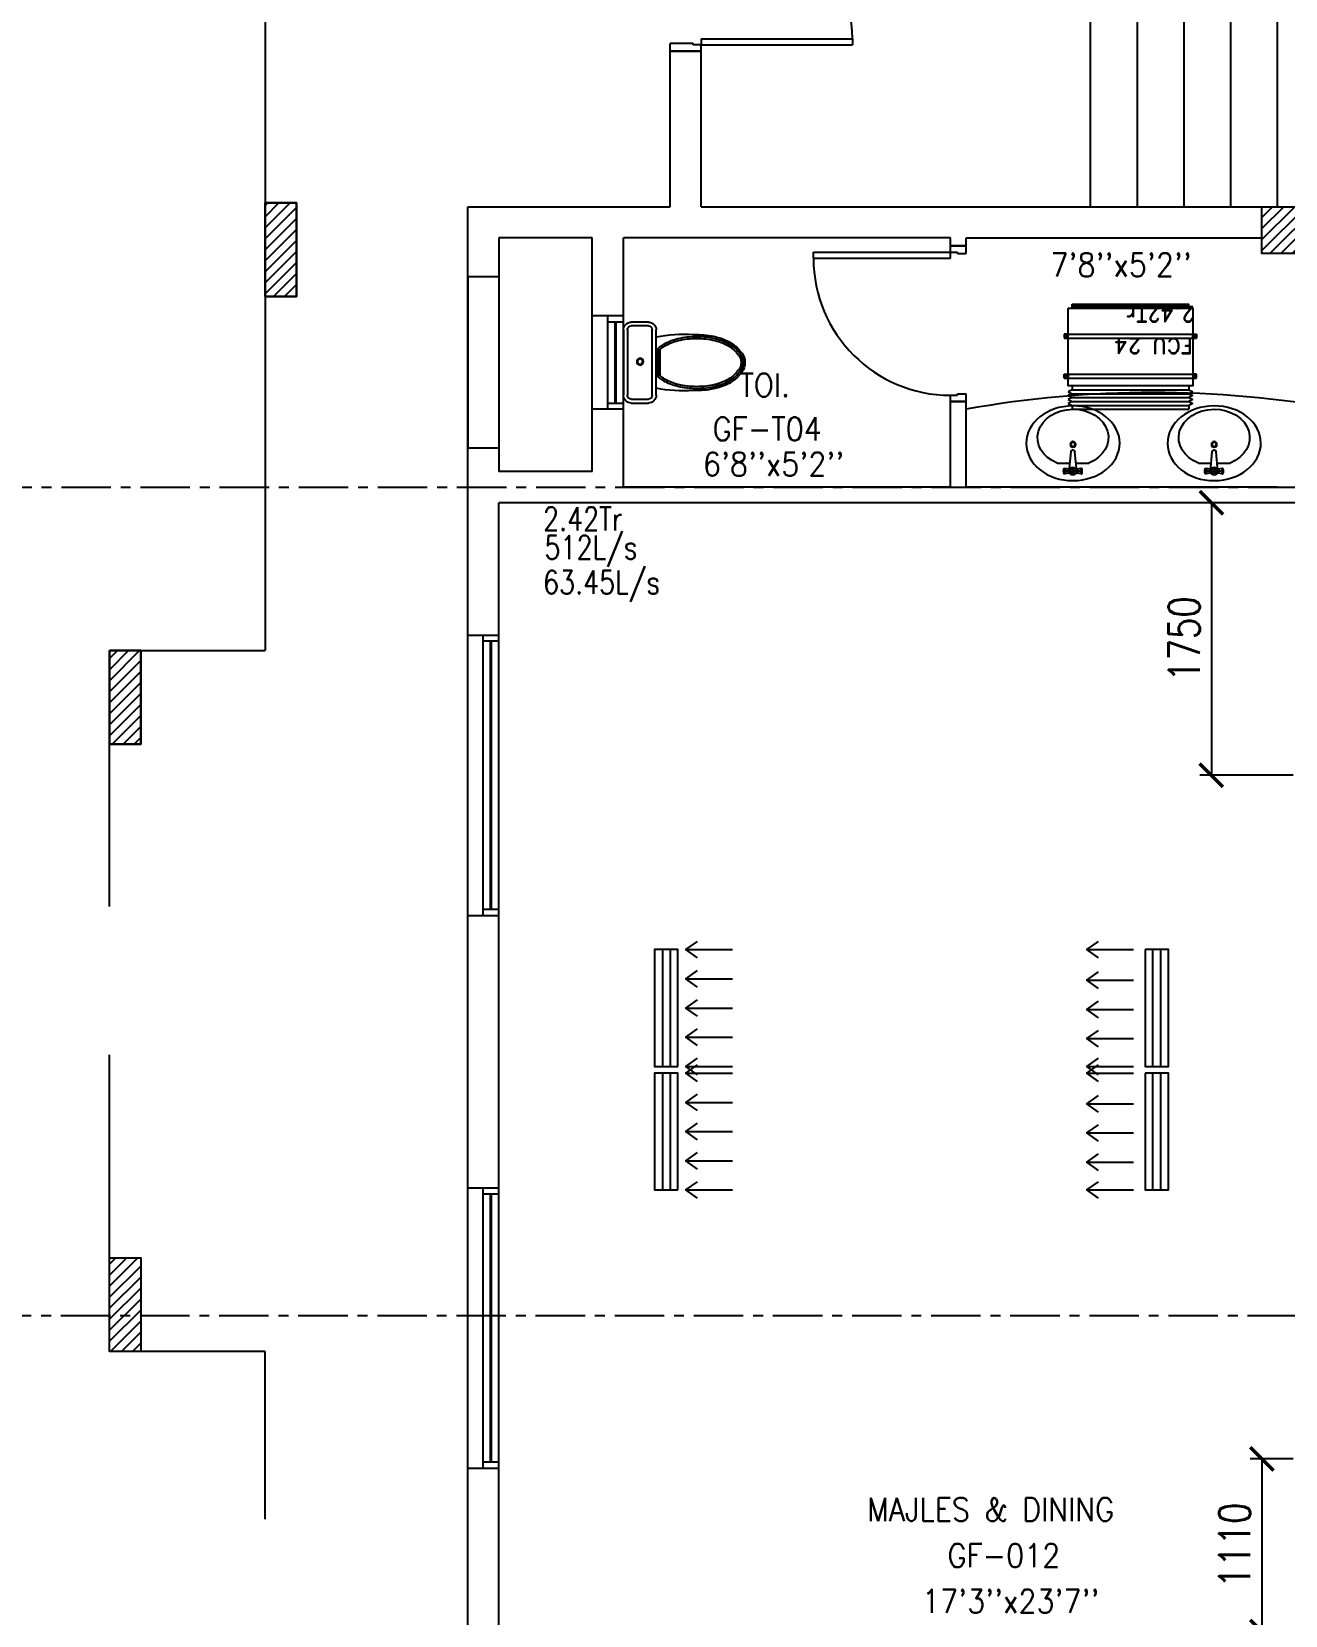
# Model space of a CAD drawing. Header units: millimetres. Extents: x -1288794 to 2153086, y -2701644 to -1335282.
# Drawn here: x 583552 to 591602, y -1502614 to -1492444 of the extents above; entities that cross this region are included whole.
import ezdxf

# ---------------------------------------------------------------- set-up
doc = ezdxf.new("R2010")
doc.units = ezdxf.units.MM
doc.header["$LTSCALE"] = 100
doc.header["$PDMODE"] = 34
for name, pattern in [('CENTER', [50.8, 31.75, -6.35, 6.35, -6.35]), ('DASHED2', [9.525, 6.35, -3.175]), ('HIDDEN', [9.525, 6.35, -3.175])]:
    doc.linetypes.add(name, pattern=pattern)
for name, color, linetype in [('A-ANNO-TEXT', 8, 'Continuous'), ('A-DOOR', 4, 'Continuous'), ('A-FLOR-OVHD', 4, 'DASHED2'), ('A-FLOR-PFIX', 8, 'Continuous'), ('A-FLOR-SPCL', 8, 'Continuous'), ('A-GLAZ', 5, 'Continuous'), ('A-GRID', 253, 'CENTER'), ('A-WALL-FULL', 8, 'Continuous'), ('AC- SUIPPOR', 7, 'HIDDEN'), ('AC-HLTEXT', 100, 'Continuous'), ('AC-SAD TEXT', 3, 'Continuous'), ('AC-UNIT', 5, 'Continuous'), ('RETURN GRILL RIGHT', 1, 'Continuous'), ('S-COL- HACT.', 9, 'Continuous'), ('S-COL.', 8, 'Continuous'), ('SUPPLY GRILL RIGHT', 3, 'Continuous'), ('WALL', 42, 'Continuous')]:
    doc.layers.add(name, color=color, linetype=linetype)
doc.styles.add('ROMAND', font='romand')
doc.styles.add('ROMANS', font='romans.shx', dxfattribs={"width": 0.8})
doc.styles.add('SIMPLEX', font='simplex.shx', dxfattribs={"width": 0.8})
doc.dimstyles.new('100 of DIM2', dxfattribs={"dimscale": 0, "dimtxt": 200, "dimasz": 150, "dimexe": 75, "dimexo": 200, "dimgap": 75, "dimtad": 1, "dimdec": 0, "dimrnd": 5, "dimzin": 0, "dimdsep": 46, "dimtxsty": 'ROMANS', "dimblk": 'ARCHTICK', "dimcen": 100, "dimclrd": 94, "dimclre": 94, "dimclrt": 2, "dimadec": 0, "dimazin": 0, "dimtfac": 1, "dimtdec": 0, "dimtofl": 0, "dimtmove": 2, "dimatfit": 3, "dimldrblk": 'OPEN90', "dimfxl": 75, "dimtolj": 1, "dimtzin": 0, "dimarcsym": 0})
pattern_1 = [(45, (1708407.11, -1109556.65), (-35.355339, 35.355339), [])]

# ---------------------------------------------------------------- blocks, each defined once
blk = doc.blocks.new('D-200-DOUBLE')
for p, q in [((40, 200), (40, 1170)), ((40, 1170), (80, 1170)), ((80, 200), (80, 1170)), ((1920, 200), (1920, 1170)), ((1920, 1170), (1960, 1170)), ((1960, 200), (1960, 1170)), ((80, 200), (0, 200)), ((0, 200), (0, 0)), ((40, 200), (40, 148)), ((40, 148), (50, 148)), ((50, 148), (50, 0)), ((1920, 200), (1960, 200)), ((1950, 148), (1950, 0)), ((1960, 148), (1950, 148)), ((2000, 200), (1960, 200)), ((1960, 200), (1960, 148)), ((2000, 200), (2000, 0)), ((50, 0), (0, 0)), ((2000, 0), (1950, 0))]:
    blk.add_line(p, q)
at = {"linetype": 'Continuous'}
for centre, start, end in [((73, 242), 357.4314, 89.5378), ((1927, 242), 90.4622, 182.5686)]:
    blk.add_arc(centre, 928, start, end, dxfattribs=at)
blk = doc.blocks.new('W-180')
for p, q in [((1800, 100), (0, 100)), ((1800, 0), (0, 0)), ((40, 0), (40, 100)), ((1760, 100), (1760, 0))]:
    blk.add_line(p, q)
at = {"linetype": 'Continuous'}
for p, q in [((1760, 53), (40, 53)), ((1760, 47), (40, 47))]:
    blk.add_line(p, q, dxfattribs=at)
blk = doc.blocks.new('D-100-R1')
for p, q in [((-80, 980), (-80, 100)), ((-80, 980), (-40, 980)), ((-40, 980), (-40, 55)), ((-1000, 100), (-1000, 0)), ((-1000, 100), (-960, 100)), ((-960, 100), (-960, 55)), ((-960, 55), (-950, 55)), ((-950, 55), (-950, 0)), ((-80, 100), (0, 100)), ((-50, 55), (-50, 0)), ((-50, 55), (-40, 55)), ((-50, 0), (0, 0)), ((0, 100), (0, 0)), ((-1000, 0), (-950, 0))]:
    blk.add_line(p, q)
at = {"linetype": 'Continuous'}
blk.add_arc((-80, 100), 880, 90, 180, dxfattribs=at)
blk = doc.blocks.new('WC-1')
for p, q in [((-210, 0), (210, 0)), ((-260, -160), (-260, -50)), ((-235, -160), (-235, -50)), ((-210, -25), (210, -25)), ((235, -50), (235, -160)), ((260, -50), (260, -160)), ((210, -185), (-210, -185)), ((210, -210), (-210, -210)), ((91, -223), (-91, -223)), ((86, -235), (-86, -235))]:
    blk.add_line(p, q)
for radius in [22.1, 17.1]:
    blk.add_circle((-6, -107), radius)
for centre, radius, start, end in [((-210, -50), 50, 90, 180), ((-210, -50), 25, 90, 180), ((210, -50), 50, 360, 90), ((210, -50), 25, 360, 90), ((-210, -160), 50, 180, 270), ((-210, -160), 25, 180, 270), ((210, -160), 25, 270, 360), ((210, -160), 50, 270, 360), ((722, -383), 904, 168.9529, 184.0632), ((178, -428), 341, 149.8586, 166.4766), ((178, -428), 328, 149.8586, 166.4766), ((69, -365), 214, 138.4152, 149.8586), ((69, -365), 201, 139.9943, 149.8586), ((-69, -365), 201, 30.1414, 40.0057), ((-69, -365), 214, 30.1414, 41.5848), ((-178, -428), 328, 13.5234, 30.1414), ((-178, -428), 341, 13.5234, 30.1414), ((352, -470), 520, 166.4766, 180), ((352, -470), 507, 166.4766, 180), ((-352, -470), 507, 360, 13.5234), ((-352, -470), 520, 360, 13.5234), ((352, -470), 532, 177.5541, 180), ((352, -470), 532, 180, 193.5234), ((352, -470), 520, 180, 193.5234), ((352, -470), 507, 180, 193.5234), ((-352, -470), 507, 346.4766, 360), ((-352, -470), 520, 346.4766, 360), ((-352, -470), 532, 346.4766, 360), ((-352, -470), 532, 360, 2.4459), ((178, -512), 353, 193.5234, 210.1414), ((178, -512), 341, 193.5234, 210.1414), ((178, -512), 328, 193.5234, 210.1414), ((-178, -512), 328, 329.8586, 346.4766), ((-178, -512), 341, 329.8586, 346.4766), ((-178, -512), 353, 329.8586, 346.4766), ((69, -575), 226, 210.1414, 234.4972), ((69, -575), 214, 210.1414, 234.4972), ((69, -575), 201, 210.1414, 234.4972), ((-69, -575), 201, 305.5028, 329.8586), ((-69, -575), 214, 305.5028, 329.8586), ((-69, -575), 226, 305.5028, 329.8586), ((0, -672), 108, 234.4972, 270), ((0, -672), 95.9, 234.4972, 270), ((0, -672), 83.4, 234.4972, 270), ((0, -672), 83.4, 270, 305.5028), ((0, -672), 95.9, 270, 305.5028), ((0, -672), 108, 270, 305.5028)]:
    blk.add_arc(centre, radius, start, end)
at = {"linetype": 'Continuous', "ltscale": 50}
blk.add_arc((-722, -383), 904, 355.9368, 11.0471, dxfattribs=at)
blk = doc.blocks.new('LAV-2')
for p, q in [((-102, 330), (-23, 330)), ((-21, 393), (-55, 399)), ((-21, 369), (-55, 363)), ((-24, 385), (-49, 381)), ((-24, 377), (-49, 381)), ((-25, 381), (-13, 258)), ((-19, 381), (17, 381)), ((-1, 363), (-1, 399)), ((23, 381), (11, 257)), ((53, 399), (20, 393)), ((53, 363), (20, 369)), ((21, 329), (101, 329)), ((47, 381), (23, 385)), ((47, 381), (23, 376))]:
    blk.add_line(p, q)
for centre, radius in [((-1, 381), 24), ((-1, 381), 18), ((-1, 209), 18), ((-1, 209), 13.2)]:
    blk.add_circle(centre, radius)
blk.add_arc((-1, 257), 12, 179.8053, 359.8053)
for centre, major_axis, ratio in [((-1, 202), (-300, 1), 0.8), ((53, 381), (0.1, 18), 0.333333)]:
    blk.add_ellipse(centre, major_axis=major_axis, ratio=ratio)
blk.add_ellipse((-1, 166), major_axis=(-228, 1), ratio=0.8, start_param=5.174, end_param=10.533963)
at = {"extrusion": (0, 0, -1)}
blk.add_ellipse((-55, 381), major_axis=(0.1, 18), ratio=0.333333, dxfattribs=at)
for points, knots in [([(-55, 365), (-55, 366), (-55, 366), (-55, 366), (-55, 366), (-56, 367), (-56, 368), (-57, 370), (-57, 371), (-58, 374), (-58, 375), (-58, 379), (-58, 381), (-58, 386), (-58, 388), (-57, 392), (-57, 393), (-56, 394), (-56, 395), (-55, 396), (-55, 396), (-55, 396), (-55, 397), (-55, 397)], [3.378318, 3.378318, 3.378318, 3.378318, 3.519844, 3.519844, 3.66137, 3.66137, 3.925951, 3.925951, 4.190531, 4.190531, 4.455112, 4.455112, 4.86737, 4.86737, 5.279628, 5.279628, 5.565785, 5.565785, 5.785568, 5.785568, 5.957, 5.957, 6.04646, 6.04646, 6.04646, 6.04646]), ([(-55, 397), (-55, 397), (-54, 396), (-54, 396), (-54, 396), (-53, 395), (-53, 394), (-52, 392), (-52, 391), (-52, 388), (-51, 387), (-51, 383), (-51, 381), (-51, 376), (-52, 374), (-52, 370), (-53, 369), (-53, 368), (-54, 367), (-54, 366), (-54, 366), (-55, 366), (-55, 365), (-55, 365)], [0.236726, 0.236726, 0.236726, 0.236726, 0.378252, 0.378252, 0.519778, 0.519778, 0.784358, 0.784358, 1.048939, 1.048939, 1.313519, 1.313519, 1.725777, 1.725777, 2.138035, 2.138035, 2.424192, 2.424192, 2.643976, 2.643976, 2.815407, 2.815407, 2.904867, 2.904867, 2.904867, 2.904867]), ([(53, 396), (53, 396), (53, 396), (53, 396), (53, 395), (52, 394), (52, 394), (51, 392), (51, 390), (50, 388), (50, 386), (50, 383), (50, 380), (50, 376), (50, 373), (51, 370), (51, 369), (52, 367), (52, 367), (53, 366), (53, 365), (53, 365), (53, 365), (53, 365)], [0.236726, 0.236726, 0.236726, 0.236726, 0.378252, 0.378252, 0.519778, 0.519778, 0.784358, 0.784358, 1.048939, 1.048939, 1.313519, 1.313519, 1.725777, 1.725777, 2.138035, 2.138035, 2.424192, 2.424192, 2.643976, 2.643976, 2.815407, 2.815407, 2.904867, 2.904867, 2.904867, 2.904867]), ([(53, 365), (53, 365), (53, 365), (54, 366), (54, 366), (55, 367), (55, 368), (56, 370), (56, 371), (56, 373), (57, 375), (57, 379), (57, 381), (57, 386), (56, 388), (56, 391), (55, 392), (55, 394), (54, 395), (54, 396), (54, 396), (54, 396), (53, 396), (53, 396)], [3.378318, 3.378318, 3.378318, 3.378318, 3.519844, 3.519844, 3.66137, 3.66137, 3.925951, 3.925951, 4.190531, 4.190531, 4.455112, 4.455112, 4.86737, 4.86737, 5.279628, 5.279628, 5.565785, 5.565785, 5.785568, 5.785568, 5.957, 5.957, 6.04646, 6.04646, 6.04646, 6.04646])]:
    blk.add_open_spline(points, degree=3, knots=knots)
blk = doc.blocks.new('W-60')
for p, q in [((600, 100), (0, 100)), ((600, 0), (0, 0)), ((40, 0), (40, 100)), ((560, 100), (560, 0))]:
    blk.add_line(p, q)
at = {"linetype": 'Continuous'}
for p, q in [((560, 53), (40, 53)), ((560, 47), (40, 47))]:
    blk.add_line(p, q, dxfattribs=at)
blk = doc.blocks.new('_ArchTick')
at = {"color": 0, "linetype": 'ByBlock', "const_width": 0.15}
blk.add_lwpolyline([(-0.5, -0.5), (0.5, 0.5)], dxfattribs=at)
blk = doc.blocks.new('*D235')
at = {"layer": 'AC-HLTEXT', "color": 94, "lineweight": -2, "transparency": 16777216}
for p, q in [((591652, -1501609), (591377, -1501609)), ((591452, -1501609), (591452, -1502719)), ((591652, -1502719), (591377, -1502719))]:
    blk.add_line(p, q, dxfattribs=at)
at = {"layer": 'Defpoints', "color": 0, "transparency": 16777216}
for p in [(591852, -1501609), (591452, -1502719), (591852, -1502719)]:
    blk.add_point(p, dxfattribs=at)
at = {"layer": 'AC-HLTEXT', "color": 94, "lineweight": -2, "transparency": 16777216, "xscale": 150, "yscale": 150, "zscale": 150}
for p, rotation in [((591452, -1501609), 90), ((591452, -1502719), 270)]:
    blk.add_blockref('_ArchTick', p, dxfattribs=dict(at, rotation=rotation))
at = {"layer": 'AC-HLTEXT', "color": 2, "transparency": 16777216, "insert": (591277, -1502164), "char_height": 200, "attachment_point": 5, "rotation": 90, "style": 'ROMANS'}
blk.add_mtext('\\A1;1110', dxfattribs=at)
blk = doc.blocks.new('*D236')
at = {"layer": 'AC-HLTEXT', "color": 94, "lineweight": -2, "transparency": 16777216}
for p, q in [((591652, -1495469), (591052, -1495469)), ((591127, -1495469), (591127, -1497219)), ((591652, -1497219), (591052, -1497219))]:
    blk.add_line(p, q, dxfattribs=at)
at = {"layer": 'Defpoints', "color": 0, "transparency": 16777216}
for p in [(591852, -1495469), (591127, -1497219), (591852, -1497219)]:
    blk.add_point(p, dxfattribs=at)
at = {"layer": 'AC-HLTEXT', "color": 94, "lineweight": -2, "transparency": 16777216, "xscale": 150, "yscale": 150, "zscale": 150}
for p, rotation in [((591127, -1495469), 90), ((591127, -1497219), 270)]:
    blk.add_blockref('_ArchTick', p, dxfattribs=dict(at, rotation=rotation))
at = {"layer": 'AC-HLTEXT', "color": 2, "transparency": 16777216, "insert": (590952, -1496344), "char_height": 200, "attachment_point": 5, "rotation": 90, "style": 'ROMANS'}
blk.add_mtext('\\A1;1750', dxfattribs=at)
blk = doc.blocks.new('A$C44FB0367')
at = {"layer": 'WALL', "ltscale": 30}
h = blk.add_hatch(dxfattribs=at)
h.set_pattern_fill('NET3', color=2, scale=100, style=0)
h.set_pattern_definition([(0, (19935.246, -11666.627), (0, 12.5), []), (60, (19935.246, -11666.627), (-10.8253175, 6.25), []), (120, (19935.246, -11666.627), (-10.8253175, -6.25), [])])
h.paths.add_polyline_path([(775, 250), (775, 275), (25, 275), (25, 250)])
at = {"layer": 'WALL', "color": 5, "ltscale": 30}
for p, q in [((25, 250), (25, 275)), ((25, 275), (775, 275)), ((775, 250), (775, 275))]:
    blk.add_line(p, q, dxfattribs=at)
at = {"layer": 'WALL', "color": 8, "ltscale": 30}
for p, q in [((25, -275), (0, -287.5)), ((0, -287.5), (25, -300)), ((25, -300), (0, -312.5)), ((25, -250), (25, -275)), ((25, -250), (25, -275)), ((25, -275), (775, -275)), ((25, -300), (775, -300)), ((775, -250), (775, -275)), ((775, -275), (800, -287.5)), ((800, -287.5), (775, -300)), ((775, -300), (800, -312.5)), ((0, -312.5), (25, -325)), ((25, -325), (0, -337.5)), ((0, -337.5), (25, -350)), ((25, -350), (0, -362.5)), ((0, -362.5), (25, -375)), ((25, -325), (775, -325)), ((25, -350), (775, -350)), ((25, -375), (775, -375)), ((25, -375), (25, -400)), ((25, -400), (775, -400)), ((800, -312.5), (775, -325)), ((775, -325), (800, -337.5)), ((800, -337.5), (775, -350)), ((775, -350), (800, -362.5)), ((800, -362.5), (775, -375)), ((775, -375), (775, -400))]:
    blk.add_line(p, q, dxfattribs=at)
at = {"layer": 'WALL', "color": 5, "ltscale": 30}
blk.add_lwpolyline([(0, 250), (800, 250), (800, -250), (0, -250)], close=True, dxfattribs=at)
blk = doc.blocks.new('A$C5F1D0244')
at = {"layer": 'AC- SUIPPOR', "ltscale": 5}
for p, q in [((-25, 425), (-25, -425)), ((0, 425), (0, -425))]:
    blk.add_line(p, q, dxfattribs=at)
at = {"layer": 'AC- SUIPPOR', "ltscale": 30}
for points in [[(-25, 400), (0, 400), (0, 425), (-25, 425)], [(-25, -400), (0, -400), (0, -425), (-25, -425)]]:
    blk.add_lwpolyline(points, close=True, dxfattribs=at)
for centre in [(-12.5, 412.5), (-12.5, -412.5)]:
    blk.add_circle(centre, 5, dxfattribs=at)
blk = doc.blocks.new('SUPPLY GRILL RIGHT')
at = {"layer": 'SUPPLY GRILL RIGHT'}
for p, q in [((375, 25), (-375, 25)), ((375, -25), (375, 25)), ((375, -25), (-375, -25)), ((375, -75), (375, -25))]:
    blk.add_line(p, q, dxfattribs=at)
blk.add_lwpolyline([(-375, -75), (375, -75), (375, 75), (-375, 75)], close=True, dxfattribs=at)
for points in [[(-375, -450), (-375, -150)], [(-178.5, -450), (-178.5, -150)], [(9, -450), (9, -150)], [(196.5, -450), (196.5, -150)], [(375, -450), (375, -150)]]:
    blk.add_leader(points, dimstyle='100 of DIM2', override={"dimscale": 1, "dimasz": 75, "dimtad": 0, "dimclrd": 0, "dimfxl": 0.2}, dxfattribs=at)
blk = doc.blocks.new('RETURN GRILL RIGHT')
at = {"layer": 'RETURN GRILL RIGHT'}
for p, q in [((375, 25), (-375, 25)), ((375, -25), (-375, -25))]:
    blk.add_line(p, q, dxfattribs=at)
blk.add_lwpolyline([(-375, -75), (375, -75), (375, 75), (-375, 75)], close=True, dxfattribs=at)
for points in [[(-375, -125), (-375, -425)], [(-187.5, -125), (-187.5, -425)], [(0, -125), (0, -425)], [(187.5, -125), (187.5, -425)], [(375, -125), (375, -425)]]:
    blk.add_leader(points, dimstyle='100 of DIM2', override={"dimscale": 1, "dimasz": 75, "dimtad": 0, "dimclrd": 0, "dimfxl": 0.2}, dxfattribs=at)

msp = doc.modelspace()

# ---------------------------------------------------------------- hatches: boundary and pattern name
at = {"layer": 'S-COL- HACT.', "linetype": 'Continuous', "ltscale": 3}
h = msp.add_hatch(dxfattribs=at)
h.set_pattern_fill('ANSI31', color=256, scale=400, style=0)
h.set_pattern_definition(pattern_1)
h.paths.add_polyline_path([(585051.9, -1493543.6), (585051.9, -1494143.6), (585251.9, -1494143.6), (585251.9, -1493543.6)])
h = msp.add_hatch(dxfattribs=at)
h.set_pattern_fill('ANSI31', color=256, scale=400, style=0)
h.set_pattern_definition([(45, (828947.116, -1509993.415), (-35.355339, 35.355339), [])])
h.paths.add_polyline_path([(592051.9, -1493568.6), (591451.9, -1493568.6), (591451.9, -1493868.6), (592051.9, -1493868.6)])
h = msp.add_hatch(dxfattribs=at)
h.set_pattern_fill('ANSI31', color=256, scale=400, style=0)
h.set_pattern_definition(pattern_1)
h.paths.add_polyline_path([(584051.9, -1496418.6), (584051.9, -1497018.6), (584251.9, -1497018.6), (584251.9, -1496418.6)])
h = msp.add_hatch(dxfattribs=at)
h.set_pattern_fill('ANSI31', color=256, scale=400, style=0)
h.set_pattern_definition(pattern_1)
h.paths.add_polyline_path([(584051.9, -1500918.6), (584051.9, -1500318.6), (584251.9, -1500318.6), (584251.9, -1500918.6)])

# ---------------------------------------------------------------- linework, layer by layer
at = {"layer": 'A-FLOR-OVHD', "linetype": 'Continuous', "ltscale": 3}
for p in [(585051.9, -1486718.6), (585051.9, -1486718.6), (584051.9, -1496418.6), (584051.9, -1496418.6)]:
    msp.add_line(p, (585051.9, -1496418.6), dxfattribs=at)
at = {"layer": 'A-FLOR-OVHD', "ltscale": 3}
msp.add_lwpolyline([(612051.9, -1509268.6), (612051.9, -1510568.6), (599251.9, -1510568.6), (599251.9, -1509268.6), (597951.9, -1509268.6), (597951.9, -1510568.6), (593651.9, -1510568.6), (593651.9, -1510168.6), (592051.9, -1510168.6), (592051.9, -1510568.6), (585051.9, -1510568.6), (585051.9, -1500918.6), (584051.9, -1500918.6), (584051.9, -1496418.6)], dxfattribs=at)
msp.add_lwpolyline([(612051.9, -1509268.6), (612051.9, -1510568.6), (599251.9, -1510568.6), (599251.9, -1509268.6), (597951.9, -1509268.6), (597951.9, -1510568.6), (593651.9, -1510568.6), (593651.9, -1510168.6), (592051.9, -1510168.6), (592051.9, -1510568.6), (585051.9, -1510568.6), (585051.9, -1500918.6), (584051.9, -1500918.6), (584051.9, -1496418.6)], dxfattribs=at)
at = {"layer": 'A-FLOR-SPCL', "ltscale": 3}
for p, q in [((590351.9, -1493568.6), (590351.9, -1491568.6)), ((590651.9, -1493568.6), (590651.9, -1491568.6)), ((590951.9, -1493568.6), (590951.9, -1491568.6)), ((591251.9, -1493568.6), (591251.9, -1491568.6)), ((591551.9, -1493568.6), (591551.9, -1491568.6))]:
    msp.add_line(p, q, dxfattribs=at)
msp.add_arc((590751.9, -1501493), 6732.1, 79.7322, 100.2678, dxfattribs=at)
at = {"layer": 'A-GLAZ', "ltscale": 3}
for p, q in [((586351.9, -1494018.6), (586351.9, -1495118.6)), ((586551.9, -1494018.6), (586551.9, -1495118.6)), ((587151.9, -1494868.6), (587151.9, -1494268.6)), ((586351.9, -1498118.6), (586351.9, -1496318.6)), ((586351.9, -1501668.6), (586351.9, -1499868.6))]:
    msp.add_line(p, q, dxfattribs=at)
at = {"layer": 'A-GRID', "ltscale": 0.1}
for p, q in [((574598.6, -1495368.6), (618138.1, -1495368.6)), ((574596.1, -1500687.6), (618135.7, -1500687.6))]:
    msp.add_line(p, q, dxfattribs=at)
at = {"layer": 'A-WALL-FULL', "ltscale": 3}
for p, q in [((587651.9, -1493568.6), (587651.9, -1492568.6)), ((587651.9, -1492568.6), (587851.9, -1492568.6)), ((587651.9, -1493568.6), (587651.9, -1492568.6)), ((587651.9, -1492568.6), (587851.9, -1492568.6)), ((587851.9, -1493568.6), (587851.9, -1492568.6)), ((587851.9, -1493568.6), (587851.9, -1492568.6)), ((585051.9, -1494143.6, 0), (585051.9, -1493543.6, 0)), ((585051.9, -1493543.6, 0), (585251.9, -1493543.6, 0)), ((585251.9, -1493543.6, 0), (585251.9, -1494143.6, 0)), ((586351.9, -1496318.6), (586351.9, -1493568.6)), ((586351.9, -1493568.6), (587651.9, -1493568.6)), ((586351.9, -1494018.6), (586351.9, -1493568.6)), ((587851.9, -1493568.6), (591451.9, -1493568.6)), ((586551.9, -1493768.6), (586551.9, -1494018.6)), ((587151.9, -1493768.6), (586551.9, -1493768.6)), ((587151.9, -1494268.6), (587151.9, -1493768.6)), ((589451.9, -1493768.6), (587351.9, -1493768.6)), ((587351.9, -1494268.6), (587351.9, -1493768.6)), ((589451.9, -1493818.6), (589451.9, -1493768.6)), ((589551.9, -1493818.6), (589551.9, -1493768.6)), ((589551.9, -1493768.6), (591451.9, -1493768.6)), ((589551.9, -1493818.6), (589451.9, -1493818.6)), ((586551.9, -1494018.6), (586351.9, -1494018.6)), ((585251.9, -1494143.6, 0), (585051.9, -1494143.6, 0)), ((587351.9, -1494268.6), (587151.9, -1494268.6)), ((589451.9, -1495368.6), (589451.9, -1494818.6)), ((589551.9, -1494818.6), (589451.9, -1494818.6)), ((589551.9, -1495368.6), (589551.9, -1494818.6)), ((587351.9, -1494868.6), (587151.9, -1494868.6)), ((587151.9, -1495268.6), (587151.9, -1494868.6)), ((587351.9, -1495368.6), (587351.9, -1494868.6)), ((586551.9, -1495118.6), (586351.9, -1495118.6)), ((586551.9, -1495118.6), (586551.9, -1495268.6)), ((587151.9, -1495268.6), (586551.9, -1495268.6)), ((589451.9, -1495368.6), (587351.9, -1495368.6)), ((591551.9, -1495368.6), (589551.9, -1495368.6)), ((586551.9, -1496318.6), (586551.9, -1495468.6)), ((591851.9, -1495468.6), (586551.9, -1495468.6)), ((586351.9, -1496318.6), (586551.9, -1496318.6)), ((584051.9, -1497018.6, 0), (584051.9, -1496418.6)), ((584051.9, -1496418.6), (584251.9, -1496418.6, 0)), ((584251.9, -1496418.6, 0), (584251.9, -1497018.6, 0)), ((584251.9, -1497018.6, 0), (584051.9, -1497018.6, 0)), ((586351.9, -1499868.6), (586351.9, -1498118.6)), ((586351.9, -1498118.6), (586551.9, -1498118.6)), ((586551.9, -1499868.6), (586551.9, -1498118.6)), ((586351.9, -1499868.6), (586551.9, -1499868.6)), ((584051.9, -1500918.6), (584051.9, -1500318.6, 0)), ((584051.9, -1500318.6, 0), (584251.9, -1500318.6)), ((584251.9, -1500318.6), (584251.9, -1500918.6)), ((584251.9, -1500918.6), (584051.9, -1500918.6)), ((586351.9, -1502918.6), (586351.9, -1501668.6)), ((586351.9, -1501668.6), (586551.9, -1501668.6)), ((586551.9, -1502718.6), (586551.9, -1501668.6))]:
    msp.add_line(p, q, dxfattribs=at)
at = {"layer": 'A-WALL-FULL', "linetype": 'Continuous', "ltscale": 3}
for points in [[(584051.9, -1496418.6), (584251.9, -1496418.6), (584251.9, -1497018.6), (584051.9, -1497018.6)], [(584051.9, -1500318.6), (584251.9, -1500318.6), (584251.9, -1500918.6), (584051.9, -1500918.6)]]:
    msp.add_lwpolyline(points, close=True, dxfattribs=at)
at = {"layer": 'S-COL.', "linetype": 'Continuous', "ltscale": 3, "elevation": 0}
msp.add_lwpolyline([(585051.9, -1493543.6), (585051.9, -1494143.6), (585251.9, -1494143.6), (585251.9, -1493543.6)], close=True, dxfattribs=at)
msp.add_lwpolyline([(585051.9, -1493543.6), (585051.9, -1494143.6), (585251.9, -1494143.6), (585251.9, -1493543.6)], close=True, dxfattribs=at)
at = {"layer": 'S-COL.', "linetype": 'Continuous', "ltscale": 3}
for points in [[(591451.9, -1493568.6), (592051.9, -1493568.6), (592051.9, -1493868.6), (591451.9, -1493868.6)], [(584051.9, -1496418.6), (584051.9, -1497018.6), (584251.9, -1497018.6), (584251.9, -1496418.6)], [(584051.9, -1496418.6), (584051.9, -1497018.6), (584251.9, -1497018.6), (584251.9, -1496418.6)], [(584051.9, -1496418.6), (584051.9, -1497018.6), (584251.9, -1497018.6), (584251.9, -1496418.6)], [(584051.9, -1500918.6), (584051.9, -1500318.6), (584251.9, -1500318.6), (584251.9, -1500918.6)], [(584051.9, -1500918.6), (584051.9, -1500318.6), (584251.9, -1500318.6), (584251.9, -1500918.6)], [(584051.9, -1500918.6), (584051.9, -1500318.6), (584251.9, -1500318.6), (584251.9, -1500918.6)]]:
    msp.add_lwpolyline(points, close=True, dxfattribs=at)

# ---------------------------------------------------------------- block references
at = {"ltscale": 30, "rotation": 90.00000000000001}
msp.add_blockref('A$C5F1D0244', (590607.4, -1494386.7), dxfattribs=at)
at = {"ltscale": 30, "xscale": -1, "rotation": 90}
msp.add_blockref('A$C5F1D0244', (590607.4, -1494667.9), dxfattribs=at)
at = {"layer": 'A-DOOR', "ltscale": 3}
for name, p, rotation in [('D-200-DOUBLE', (587651.9, -1490568.6), 270), ('D-100-R1', (589551.9, -1493818.6), 90)]:
    msp.add_blockref(name, p, dxfattribs=dict(at, rotation=rotation))
at = {"layer": 'A-FLOR-PFIX', "ltscale": 3, "xscale": -1}
for name, p, rotation in [('WC-1', (587351.9, -1494568.6), 90), ('LAV-2', (590239.3, -1494884.9), 180), ('LAV-2', (591146.1, -1494884.9), 180)]:
    msp.add_blockref(name, p, dxfattribs=dict(at, rotation=rotation))
at = {"layer": 'A-GLAZ', "ltscale": 3, "xscale": -1, "rotation": 90}
for name, p in [('W-60', (587351.9, -1494268.6)), ('W-180', (586551.9, -1496318.6)), ('W-180', (586551.9, -1499868.6))]:
    msp.add_blockref(name, p, dxfattribs=at)
at = {"layer": 'AC-UNIT', "color": 6, "ltscale": 30}
msp.add_blockref('A$C44FB0367', (590207.4, -1494468.6), dxfattribs=at)
at = {"layer": 'RETURN GRILL RIGHT', "rotation": 89.99999999999999}
for p in [(587626.9, -1498713.8), (587626.9, -1499507.1)]:
    msp.add_blockref('RETURN GRILL RIGHT', p, dxfattribs=at)
at = {"layer": 'SUPPLY GRILL RIGHT', "rotation": 270}
for p in [(590776.9, -1498713.8), (590776.9, -1499507.1)]:
    msp.add_blockref('SUPPLY GRILL RIGHT', p, dxfattribs=at)

# ---------------------------------------------------------------- texts
at = {"layer": 'A-ANNO-TEXT', "style": 'ROMANS', "width": 0.9}
for s, p in [("7'8''x5'2''", (590093.8, -1494015.6)), ('TOI.', (588097, -1494788.2)), ('GF-T04', (587925.1, -1495070)), ("6'8''x5'2''", (587862.2, -1495295.7)), ('MAJLES & DINING', (588917.4, -1502008.5)), ('GF-012', (589433, -1502304.7)), ("17'3''x23'7''", (589269.1, -1502597.7))]:
    msp.add_text(s, height=150, dxfattribs=at).set_placement(p)
at = {"layer": 'AC-HLTEXT', "style": 'ROMAND'}
for s, p in [('2.42Tr', (591021.8, -1494208.6)), ('FCU 24', (591007.4, -1494411.7))]:
    msp.add_text(s, height=100, rotation=180, dxfattribs=at).set_placement(p)
at = {"layer": 'AC-SAD TEXT', "style": 'SIMPLEX', "width": 0.8}
for s, p in [('2.42Tr', (586835.9, -1495647.2)), ('512L/s', (586844.8, -1495830.2)), ('63.45L/s', (586835.9, -1496054.5))]:
    msp.add_text(s, height=150, dxfattribs=at).set_placement(p)

# ---------------------------------------------------------------- dimensions: what is measured, and where the dimension line sits
at = {"layer": 'AC-HLTEXT'}
for base, p1, p2, picture, middle in [((591127.2, -1497218.6), (591851.9, -1495468.6), (591851.9, -1497218.6), '*D236', (590952.2, -1496343.6)), ((591452.4, -1502718.6), (591851.9, -1501608.6), (591851.9, -1502718.6), '*D235', (591277.4, -1502163.6))]:
    dim = msp.add_linear_dim(base=base, p1=p1, p2=p2, angle=90, dimstyle='100 of DIM2', override={"dimscale": 1, "dimfxl": 0.2}, dxfattribs=at)
    dim.commit()
    dim.dimension.update_dxf_attribs({"geometry": picture, "text_midpoint": middle})

doc.saveas('drawing.dxf')
